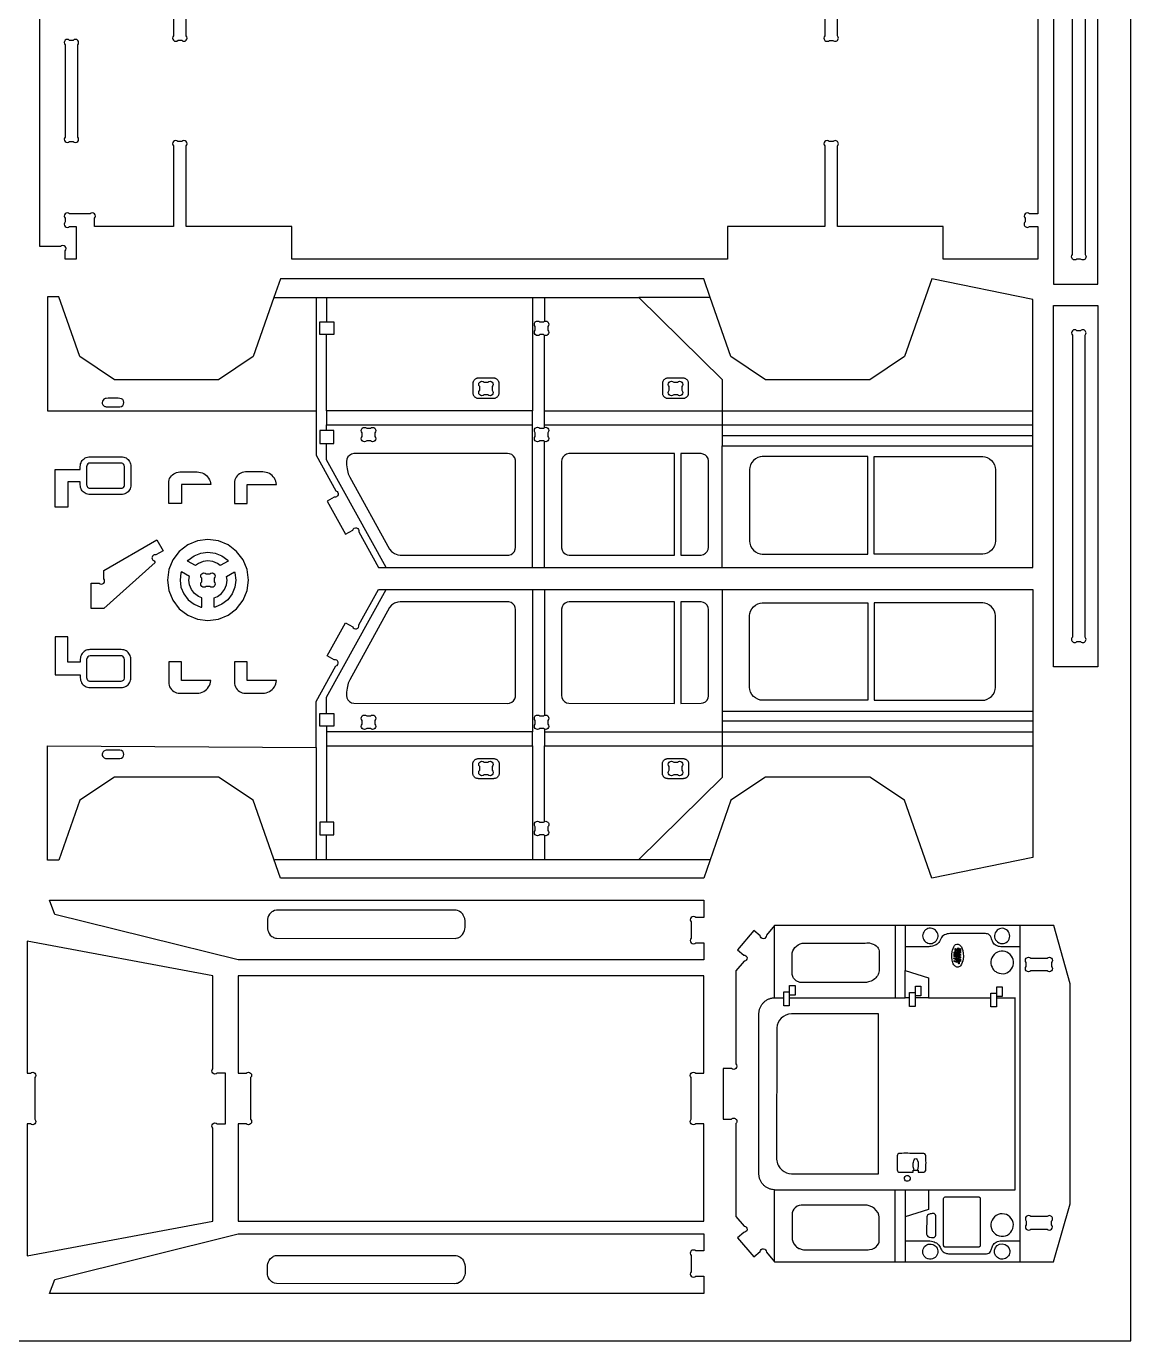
# Model space of a CAD drawing. Extents: x -123 to 327, y -64 to 419.
# Drawn here: x 65.2 to 327.3, y -64.5 to 247.3 of the extents above; entities that cross this region are included whole.
import ezdxf

# ---------------------------------------------------------------- set-up
doc = ezdxf.new("R2010")
doc.units = 0
doc.header["$MEASUREMENT"] = 0
doc.layers.get('0').update_dxf_attribs({"linetype": 'CONTINUOUS'})
doc.layers.add('ENGRAVING', color=1, linetype='CONTINUOUS')

msp = doc.modelspace()

# ---------------------------------------------------------------- linework, layer by layer
for points in [[(-122.66, -64.48), (327.34, -64.48), (327.34, 418.52), (-122.66, 418.52)], [(309.03, 186.11), (319.53, 186.11), (319.53, 271.86), (309.03, 271.86)], [(309.03, 95.36), (309.03, 181.11), (319.53, 181.11), (319.53, 95.36)], [(72.07, 133.22), (72.07, 142.21), (78.07, 142.21), (78.07, 142.93), (78.09, 143.22), (78.14, 143.52), (78.24, 143.8), (78.37, 144.07), (78.54, 144.32), (78.74, 144.54), (78.96, 144.74), (79.21, 144.91), (79.48, 145.04), (79.76, 145.14), (80.06, 145.19), (80.35, 145.21), (87.78, 145.21), (88.08, 145.19), (88.37, 145.14), (88.65, 145.04), (88.92, 144.91), (89.17, 144.74), (89.4, 144.54), (89.59, 144.32), (89.76, 144.07), (89.89, 143.8), (89.99, 143.52), (90.05, 143.22), (90.07, 142.93), (90.07, 138.51), (90.05, 138.21), (89.99, 137.92), (89.89, 137.63), (89.76, 137.36), (89.59, 137.12), (89.4, 136.89), (89.17, 136.69), (88.92, 136.53), (88.65, 136.39), (88.37, 136.3), (88.08, 136.24), (87.78, 136.22), (80.35, 136.22), (80.06, 136.24), (79.76, 136.3), (79.48, 136.39), (79.21, 136.53), (78.96, 136.69), (78.74, 136.89), (78.54, 137.12), (78.37, 137.36), (78.24, 137.63), (78.14, 137.92), (78.09, 138.21), (78.07, 138.51), (78.07, 139.22), (75.07, 139.22), (75.07, 133.22)], [(151.91, 122.72), (152.62, 122.23), (153.41, 121.93), (153.99, 121.85), (179.76, 121.87), (180.28, 122.04), (180.73, 122.34), (181.07, 122.75), (181.28, 123.25), (181.34, 123.71), (181.32, 144.4), (181.15, 144.92), (180.85, 145.36), (180.44, 145.7), (179.94, 145.91), (179.48, 145.97), (142.96, 145.96), (142.42, 145.82), (141.96, 145.54), (141.59, 145.15), (141.35, 144.66), (141.26, 144.11), (141.26, 143.28), (141.38, 142.37), (141.67, 141.19), (141.99, 140.36), (151.43, 123.25)], [(193.11, 122.19), (193.63, 121.94), (194.11, 121.85), (219.09, 121.85), (219.09, 145.97), (194.01, 145.96), (193.45, 145.82), (192.96, 145.52), (192.58, 145.1), (192.33, 144.59), (192.25, 144.11), (192.26, 123.62), (192.4, 123.05), (192.69, 122.57)], [(220.59, 121.85), (225.42, 121.86), (225.99, 122.01), (226.47, 122.3), (226.85, 122.72), (227.1, 123.23), (227.18, 123.72), (227.17, 144.21), (227.03, 144.77), (226.74, 145.26), (226.4, 145.58), (225.9, 145.85), (225.42, 145.96), (220.59, 145.97)], [(238.28, 122.65), (238.82, 122.36), (239.43, 122.17), (239.91, 122.11), (264.95, 122.1), (264.95, 145.25), (239.91, 145.25), (239.43, 145.18), (238.82, 145), (238.28, 144.7), (237.8, 144.31), (237.41, 143.83), (237.11, 143.29), (236.93, 142.68), (236.86, 142.2), (236.86, 125.15), (236.93, 124.67), (237.11, 124.07), (237.41, 123.52), (237.8, 123.04)], [(292.21, 122.11), (266.45, 122.1), (266.45, 145.25), (292.21, 145.25), (292.69, 145.18), (293.29, 145), (293.84, 144.7), (294.32, 144.31), (294.71, 143.83), (295, 143.29), (295.19, 142.68), (295.25, 142.2), (295.25, 125.15), (295.19, 124.67), (295, 124.07), (294.71, 123.52), (294.32, 123.04), (293.84, 122.65), (293.29, 122.36), (292.69, 122.17)], [(99.07, 134.11), (99.07, 138.6), (99.04, 138.97), (99.07, 139.34), (99.15, 139.71), (99.27, 140.06), (99.45, 140.39), (99.67, 140.69), (99.94, 140.95), (100.24, 141.18), (100.56, 141.35), (100.91, 141.49), (101.28, 141.57), (101.65, 141.59), (105.82, 141.59), (106.22, 141.57), (106.61, 141.49), (107, 141.37), (107.36, 141.2), (107.7, 140.98), (108.01, 140.73), (108.28, 140.43), (108.52, 140.11), (108.72, 139.76), (108.86, 139.39), (108.97, 139), (109.02, 138.6), (102.07, 138.6), (102.07, 134.11)], [(114.66, 134.11), (117.65, 134.11), (117.65, 138.6), (124.6, 138.6), (124.55, 139), (124.45, 139.39), (124.3, 139.76), (124.11, 140.11), (123.87, 140.43), (123.59, 140.73), (123.28, 140.98), (122.94, 141.2), (122.58, 141.37), (122.2, 141.49), (121.8, 141.57), (121.4, 141.59), (117.23, 141.59), (116.86, 141.57), (116.5, 141.49), (116.15, 141.35), (115.82, 141.18), (115.52, 140.95), (115.26, 140.69), (115.04, 140.39), (114.86, 140.06), (114.73, 139.71), (114.65, 139.34), (114.63, 138.97), (114.66, 138.6)], [(103.55, 107.63), (105.87, 106.67), (108.36, 106.34), (110.85, 106.67), (113.17, 107.63), (115.16, 109.16), (116.69, 111.15), (117.65, 113.47), (117.98, 115.96), (117.65, 118.45), (116.69, 120.77), (115.16, 122.76), (113.17, 124.29), (110.85, 125.25), (108.36, 125.57), (105.87, 125.25), (103.55, 124.29), (101.56, 122.76), (100.04, 120.77), (99.07, 118.45), (98.75, 115.96), (99.07, 113.47), (100.04, 111.15), (101.56, 109.16)], [(103.54, 120.47), (103.68, 120.64), (105.05, 121.7), (106.65, 122.36), (108.36, 122.58), (110.08, 122.36), (111.67, 121.7), (113.05, 120.64), (113.18, 120.47), (111.29, 119.38), (110.63, 119.88), (109.53, 120.33), (108.36, 120.49), (107.19, 120.33), (106.1, 119.88), (105.44, 119.38)], [(103.68, 111.28), (105.05, 110.22), (106.65, 109.56), (106.87, 109.53), (106.87, 111.72), (106.1, 112.04), (105.16, 112.76), (104.44, 113.69), (103.99, 114.79), (103.83, 115.96), (103.94, 116.78), (102.05, 117.88), (101.96, 117.67), (101.74, 115.96), (101.96, 114.24), (102.63, 112.65)], [(109.86, 109.53), (109.86, 111.72), (110.63, 112.04), (111.57, 112.76), (112.28, 113.69), (112.74, 114.79), (112.89, 115.96), (112.78, 116.78), (114.68, 117.88), (114.76, 117.67), (114.99, 115.96), (114.76, 114.24), (114.1, 112.65), (113.05, 111.28), (111.67, 110.22), (110.08, 109.56)], [(141.96, 87.13), (142.42, 86.85), (142.96, 86.72), (179.48, 86.71), (179.94, 86.76), (180.44, 86.98), (180.85, 87.32), (181.15, 87.76), (181.32, 88.28), (181.34, 108.97), (181.28, 109.43), (181.07, 109.93), (180.73, 110.34), (180.28, 110.64), (179.76, 110.8), (153.99, 110.82), (153.41, 110.75), (152.62, 110.45), (151.91, 109.96), (151.43, 109.43), (141.99, 92.32), (141.67, 91.49), (141.38, 90.31), (141.26, 89.4), (141.26, 88.56), (141.35, 88.01), (141.59, 87.53)], [(192.96, 87.15), (193.45, 86.86), (194.01, 86.72), (219.09, 86.71), (219.09, 110.82), (194.11, 110.82), (193.63, 110.74), (193.11, 110.49), (192.69, 110.11), (192.4, 109.62), (192.26, 109.06), (192.25, 88.57), (192.33, 88.09), (192.58, 87.57)], [(220.59, 86.71), (225.42, 86.72), (225.9, 86.82), (226.4, 87.1), (226.74, 87.42), (227.03, 87.91), (227.17, 88.47), (227.18, 108.96), (227.1, 109.44), (226.85, 109.96), (226.47, 110.38), (225.99, 110.67), (225.42, 110.81), (220.59, 110.82)], [(238.28, 87.98), (237.8, 88.37), (237.41, 88.84), (237.11, 89.39), (236.93, 89.99), (236.86, 90.48), (236.86, 107.52), (236.93, 108.01), (237.11, 108.61), (237.41, 109.16), (237.8, 109.63), (238.28, 110.02), (238.82, 110.32), (239.43, 110.51), (239.91, 110.57), (264.95, 110.57), (264.95, 87.43), (239.91, 87.43), (239.43, 87.49), (238.82, 87.68)], [(266.45, 87.43), (292.21, 87.43), (292.69, 87.49), (293.29, 87.68), (293.84, 87.98), (294.32, 88.37), (294.71, 88.84), (295, 89.39), (295.19, 89.99), (295.25, 90.48), (295.25, 107.52), (295.19, 108.01), (295, 108.61), (294.71, 109.16), (294.32, 109.63), (293.84, 110.02), (293.29, 110.32), (292.69, 110.51), (292.21, 110.57), (266.45, 110.57)], [(72.07, 93.47), (78.07, 93.47), (78.07, 92.76), (78.09, 92.46), (78.14, 92.17), (78.24, 91.88), (78.37, 91.61), (78.54, 91.37), (78.74, 91.14), (78.96, 90.94), (79.21, 90.78), (79.48, 90.64), (79.76, 90.55), (80.06, 90.49), (80.35, 90.47), (87.78, 90.47), (88.08, 90.49), (88.37, 90.55), (88.65, 90.64), (88.92, 90.78), (89.17, 90.94), (89.4, 91.14), (89.59, 91.37), (89.76, 91.61), (89.89, 91.88), (89.99, 92.17), (90.05, 92.46), (90.07, 92.76), (90.07, 97.18), (90.05, 97.47), (89.99, 97.77), (89.89, 98.05), (89.76, 98.32), (89.59, 98.57), (89.4, 98.79), (89.17, 98.99), (88.92, 99.16), (88.65, 99.29), (88.37, 99.39), (88.08, 99.44), (87.78, 99.46), (80.35, 99.46), (80.06, 99.44), (79.76, 99.39), (79.48, 99.29), (79.21, 99.16), (78.96, 98.99), (78.74, 98.79), (78.54, 98.57), (78.37, 98.32), (78.24, 98.05), (78.14, 97.77), (78.09, 97.47), (78.07, 97.18), (78.07, 96.46), (75.07, 96.46), (75.07, 102.46), (72.07, 102.46)], [(99.94, 89.75), (100.24, 89.52), (100.56, 89.34), (100.91, 89.21), (101.28, 89.13), (101.65, 89.11), (105.82, 89.11), (106.22, 89.13), (106.61, 89.21), (107, 89.33), (107.36, 89.5), (107.7, 89.72), (108.01, 89.97), (108.28, 90.26), (108.52, 90.59), (108.72, 90.94), (108.86, 91.31), (108.97, 91.7), (109.02, 92.1), (102.07, 92.1), (102.07, 96.59), (99.07, 96.59), (99.07, 92.1), (99.04, 91.73), (99.07, 91.35), (99.15, 90.99), (99.27, 90.64), (99.45, 90.31), (99.67, 90.01)], [(115.52, 89.75), (115.82, 89.52), (116.15, 89.34), (116.5, 89.21), (116.86, 89.13), (117.23, 89.11), (121.4, 89.11), (121.8, 89.13), (122.2, 89.21), (122.58, 89.33), (122.94, 89.5), (123.28, 89.72), (123.59, 89.97), (123.87, 90.26), (124.11, 90.59), (124.3, 90.94), (124.45, 91.31), (124.55, 91.7), (124.6, 92.1), (117.65, 92.1), (117.65, 96.59), (114.66, 96.59), (114.66, 92.1), (114.63, 91.73), (114.65, 91.35), (114.73, 90.99), (114.86, 90.64), (115.04, 90.31), (115.26, 90.01)], [(123.52, 31.42), (123.72, 31.29), (123.94, 31.17), (124.39, 31.02), (124.64, 30.97), (167.05, 30.96), (167.3, 30.99), (167.54, 31.05), (167.76, 31.12), (168.19, 31.35), (168.56, 31.66), (168.73, 31.84), (169.01, 32.26), (169.25, 32.85), (169.31, 33.11), (169.36, 33.65), (169.36, 35.13), (169.29, 35.66), (169.12, 36.16), (168.95, 36.49), (168.81, 36.7), (168.48, 37.06), (168.09, 37.35), (167.98, 37.41), (167.54, 37.59), (167.3, 37.65), (166.93, 37.68), (124.64, 37.66), (124.16, 37.56), (123.72, 37.35), (123.52, 37.22), (123.25, 36.98), (123, 36.7), (122.74, 36.27), (122.6, 35.91), (122.5, 35.53), (122.45, 34.99), (122.45, 33.51), (122.48, 33.24), (122.56, 32.85), (122.69, 32.48), (122.86, 32.15), (123.16, 31.75)], [(123.52, -50.5), (123.25, -50.27), (123, -49.99), (122.74, -49.56), (122.6, -49.2), (122.5, -48.82), (122.45, -48.28), (122.45, -46.8), (122.48, -46.53), (122.56, -46.14), (122.69, -45.77), (122.86, -45.43), (123.16, -45.03), (123.52, -44.71), (123.72, -44.57), (123.94, -44.46), (124.39, -44.3), (124.64, -44.26), (167.05, -44.25), (167.3, -44.28), (167.54, -44.33), (167.76, -44.41), (168.19, -44.64), (168.56, -44.94), (168.73, -45.13), (169.01, -45.54), (169.25, -46.14), (169.31, -46.39), (169.36, -46.93), (169.36, -48.42), (169.29, -48.95), (169.12, -49.44), (168.95, -49.78), (168.81, -49.99), (168.48, -50.35), (168.09, -50.64), (167.98, -50.7), (167.54, -50.88), (167.3, -50.93), (166.93, -50.96), (124.64, -50.95), (124.16, -50.84), (123.72, -50.64)]]:
    msp.add_lwpolyline(points, close=True)
for points in [[(305.28, 261.13), (305.28, 202.84), (303.34, 202.84, 1), (302.28, 201.78), (302.28, 200.9, 1), (303.34, 199.84), (305.28, 199.84), (305.28, 192.11), (282.8, 192.11), (282.8, 199.84), (257.75, 199.84), (257.75, 218.92, 1), (256.69, 219.98), (255.81, 219.98, 1), (254.74, 218.92), (254.74, 199.84), (231.66, 199.84), (231.66, 192.11), (128.24, 192.11), (128.24, 199.84), (103.18, 199.84), (103.18, 218.92, 1), (102.12, 219.98), (101.24, 219.98, 1), (100.18, 218.92), (100.18, 199.84), (81.44, 199.84), (81.44, 201.78, 1), (80.38, 202.84), (75.51, 202.84, 1), (74.45, 201.78), (74.45, 200.9, 1), (75.51, 199.84), (77.1, 199.84), (77.1, 192.11), (74.45, 192.11), (74.45, 194.05, 1), (73.39, 195.11), (68.45, 195.11), (68.45, 268.86)], [(100.18, 264.13), (100.19, 245.05, 1), (101.25, 243.99), (102.13, 243.99, 1), (103.19, 245.05), (103.18, 264.13)], [(254.76, 264.13), (254.77, 245.04, 1), (255.83, 243.98), (256.68, 243.98, 1), (257.75, 245.04), (257.74, 264.13)]]:
    msp.add_lwpolyline(points, format="xyb")
for points in [[(313.52, 193.17), (313.52, 264.79, -1), (314.59, 265.86), (315.46, 265.86, -1), (316.52, 264.79), (316.52, 193.17, -1), (315.46, 192.11), (314.58, 192.11, -1)], [(77.45, 221.04), (77.45, 242.92, 1), (76.39, 243.98), (75.52, 243.98, 1), (74.45, 242.92), (74.45, 221.04, 1), (75.52, 219.98), (76.39, 219.98, 1)], [(70.26, 156.06), (134, 156.06), (134, 145.57), (138.74, 137.09, -1), (138.33, 135.65), (136.63, 134.7), (141.02, 126.84), (142.72, 127.79, -1), (144.16, 127.38), (148.86, 118.96), (150.65, 118.96), (185.4, 118.96), (188.21, 118.96), (230.36, 118.96), (304.12, 118.96), (304.12, 147.82), (304.12, 150.15), (304.12, 152.75), (304.12, 156.06), (304.12, 182.54), (280.13, 187.43), (273.66, 168.95), (265.42, 163.49), (240.71, 163.49), (232.48, 168.95), (227.56, 182.97), (226, 187.43), (125.58, 187.43), (124.02, 182.97), (119.1, 168.95), (110.86, 163.49), (86.15, 163.49), (77.92, 168.95), (72.94, 183.15), (70.27, 183.15)], [(187.1, 177.17), (187.98, 177.17, -1), (189.04, 176.11), (189.04, 175.23, -1), (187.98, 174.17), (187.1, 174.17, -1), (186.04, 175.23), (186.04, 176.11, -1)], [(316.52, 102.42), (316.52, 174.04, 1), (315.46, 175.11), (314.59, 175.11, 1), (313.52, 174.04), (313.52, 102.42, 1), (314.58, 101.36), (315.46, 101.36, 1)], [(175.83, 161.84), (175.83, 160.97, -1), (174.77, 159.91), (173.9, 159.91, -1), (172.84, 160.97), (172.84, 161.84, -1), (173.9, 162.9), (174.77, 162.9, -1)], [(217.81, 160.97), (217.81, 161.84, -1), (218.88, 162.9), (219.75, 162.9, -1), (220.81, 161.84), (220.81, 160.97, -1), (219.75, 159.91), (218.88, 159.91, -1)], [(147.97, 150.89), (147.97, 150.02, -1), (146.91, 148.96), (146.03, 148.96, -1), (144.97, 150.02), (144.97, 150.89, -1), (146.03, 151.95), (146.91, 151.95, -1)], [(187.1, 151.97), (187.98, 151.97, -1), (189.04, 150.91), (189.04, 150.03, -1), (187.98, 148.97), (187.1, 148.97, -1), (186.04, 150.03), (186.04, 150.91, -1)], [(80.61, 109.21), (80.61, 115.21), (82.55, 115.21, 1), (83.61, 116.27), (83.61, 118.21), (96.21, 125.5), (97.7, 122.9), (96.01, 121.92, 1), (95.61, 120.5), (95.82, 120.1), (83.61, 109.21)], [(109.86, 116.4), (109.86, 115.52, -1), (108.8, 114.46), (107.93, 114.46, -1), (106.87, 115.52), (106.87, 116.4, -1), (107.93, 117.46), (108.8, 117.46, -1)], [(70.27, 49.53), (70.26, 76.61), (134, 76.21), (134, 87.11), (138.74, 95.58, 1), (138.33, 97.03), (136.63, 97.97), (141.02, 105.83), (142.72, 104.89, 1), (144.16, 105.3), (148.86, 113.71), (150.65, 113.71), (304.12, 113.71), (304.12, 84.86), (304.12, 82.52), (304.12, 79.92), (304.12, 76.61), (304.12, 50.14), (280.13, 45.25), (273.66, 63.73), (265.42, 69.19), (240.71, 69.19), (232.48, 63.73), (226, 45.25), (125.58, 45.25), (119.1, 63.73), (110.86, 69.19), (86.15, 69.19), (77.92, 63.73), (72.94, 49.53)], [(144.97, 81.78), (144.97, 82.65, -1), (146.03, 83.71), (146.91, 83.71, -1), (147.97, 82.65), (147.97, 81.78, -1), (146.91, 80.72), (146.03, 80.72, -1)], [(187.1, 83.71), (187.98, 83.71, -1), (189.04, 82.65), (189.04, 81.77, -1), (187.98, 80.71), (187.1, 80.71, -1), (186.04, 81.77), (186.04, 82.65, -1)], [(172.84, 70.83), (172.84, 71.71, -1), (173.9, 72.77), (174.77, 72.77, -1), (175.83, 71.71), (175.83, 70.83, -1), (174.77, 69.77), (173.9, 69.77, -1)], [(217.81, 70.83), (217.81, 71.71, -1), (218.88, 72.77), (219.75, 72.77, -1), (220.81, 71.71), (220.81, 70.83, -1), (219.75, 69.77), (218.88, 69.77, -1)], [(187.1, 58.51), (187.98, 58.51, -1), (189.04, 57.45), (189.04, 56.57, -1), (187.98, 55.51), (187.1, 55.51, -1), (186.04, 56.57), (186.04, 57.45, -1)], [(72, 36.65), (70.79, 40), (226.05, 40), (226.05, 35.92), (224.11, 35.92, 1), (223.05, 34.86), (223.05, 30.98, 1), (224.11, 29.92), (226.05, 29.92), (226.05, 25.84), (115.49, 25.84)], [(237.91, -44.6), (239.39, -43.35, -1), (240.88, -43.46), (242.84, -45.76), (271.48, -45.76), (273.8, -45.76), (301.06, -45.76), (309.01, -45.76), (312.98, -31.99), (312.98, 20.17), (309.09, 33.99), (301.06, 33.99), (273.8, 33.99), (271.47, 33.99), (242.84, 33.99), (240.88, 31.69, -1), (239.39, 31.57), (237.91, 32.83), (234.01, 28.27), (235.49, 27.01, -1), (235.61, 25.52), (233.65, 23.22), (233.65, 1.17, -1), (232.59, 0.11), (230.65, 0.11), (230.65, -11.89), (232.59, -11.89, -1), (233.65, -12.95), (233.65, -34.99), (235.61, -37.29, -1), (235.49, -38.78), (234.01, -40.04)], [(65.44, -44.34), (109.49, -36.12), (109.49, -14.08, -1), (110.55, -13.02), (112.53, -13.02), (112.53, -1.02), (110.55, -1.02, -1), (109.49, 0.04), (109.49, 22.09), (65.44, 30.31), (65.44, -1.02), (66.24, -1.02, -1), (67.3, -2.08), (67.3, -11.96, -1), (66.24, -13.02), (65.44, -13.02)], [(308.56, 25.2), (308.56, 24.32, -1), (307.5, 23.26), (303.62, 23.26, -1), (302.56, 24.32), (302.56, 25.2, -1), (303.62, 26.26), (307.5, 26.26, -1)], [(115.49, -36.12), (226.05, -36.12), (226.05, -13.02), (224.11, -13.02, -1), (223.05, -11.96), (223.05, -2.08, -1), (224.11, -1.02), (226.05, -1.02), (226.05, 22.09), (115.49, 22.09), (115.49, -1.02), (117.43, -1.02, -1), (118.49, -2.08), (118.49, -11.96, -1), (117.43, -13.02), (115.49, -13.02)], [(308.56, -36.97), (308.56, -36.09, 1), (307.5, -35.03), (303.62, -35.03, 1), (302.56, -36.09), (302.56, -36.97, 1), (303.62, -38.03), (307.5, -38.03, 1)], [(70.79, -53.28), (72, -49.93), (115.49, -39.12), (226.05, -39.12), (226.05, -43.2), (224.11, -43.2, 1), (223.05, -44.26), (223.05, -48.14, 1), (224.11, -49.2), (226.05, -49.2), (226.05, -53.28)]]:
    msp.add_lwpolyline(points, format="xyb", close=True)
msp.add_lwpolyline([(210.61, 49.7), (210.53, 49.62)])
at = {"layer": 'ENGRAVING'}
for points in [[(124.02, 182.97), (134, 182.97), (134, 156.06)], [(134, 182.97), (136.49, 182.97), (136.49, 177.17), (138.22, 177.17), (138.22, 174.17), (136.49, 174.17), (134.93, 174.17), (134.93, 177.17), (136.49, 177.17)], [(136.49, 182.97), (185.4, 182.97), (185.4, 156.06), (136.49, 156.06), (136.49, 174.17)], [(185.4, 182.97), (188.21, 182.97), (210.61, 182.97)], [(188.21, 182.97), (188.21, 177.33)], [(227.56, 182.97), (210.61, 182.97), (230.36, 163.53), (230.36, 156.06), (230.36, 152.75), (304.12, 152.75)], [(188.21, 156.06), (188.21, 174.01)], [(136.49, 156.06), (136.49, 152.75), (185.4, 152.75)], [(185.4, 118.96), (185.4, 152.75), (185.4, 156.06)], [(188.21, 152.74), (188.21, 156.06), (230.36, 156.06), (304.12, 156.06)], [(136.49, 151.4), (134.93, 151.4), (134.93, 148.38), (136.49, 148.38), (138.22, 148.38), (138.22, 151.4), (136.49, 151.4), (136.49, 152.75)], [(188.21, 152.13), (188.21, 152.74), (230.36, 152.75), (230.36, 150.15), (230.36, 147.82), (304.12, 147.82)], [(304.12, 150.15), (230.36, 150.15)], [(150.65, 118.96), (136.49, 144.49), (136.49, 148.38)], [(188.21, 118.96), (188.21, 148.81)], [(230.36, 118.96), (230.36, 147.82)], [(136.49, 81.27), (134.93, 81.27), (134.93, 84.29), (136.49, 84.29), (136.49, 88.18), (150.65, 113.71)], [(185.4, 113.69), (185.4, 79.92)], [(188.21, 113.69), (188.21, 83.87)], [(230.36, 113.69), (230.36, 84.86), (230.36, 82.52), (230.36, 79.92), (230.36, 76.61), (230.36, 69.15), (210.61, 49.7)], [(136.49, 84.29), (138.22, 84.29), (138.22, 81.27), (136.49, 81.27), (136.49, 79.92)], [(230.36, 84.86), (304.12, 84.86)], [(304.12, 82.52), (230.36, 82.52)], [(188.21, 80.55), (188.21, 79.93), (230.36, 79.92), (304.12, 79.92)], [(188.21, 79.93), (188.21, 76.61)], [(134, 76.21), (134, 49.7), (136.49, 49.7), (136.49, 55.51)], [(136.49, 76.61), (136.49, 58.51), (134.93, 58.51), (134.93, 55.51), (136.49, 55.51), (138.22, 55.51), (138.22, 58.51), (136.49, 58.51)], [(185.4, 76.61), (185.4, 49.73)], [(188.21, 58.67), (188.21, 76.61), (230.36, 76.61), (304.12, 76.61)], [(188.21, 55.35), (188.21, 49.7), (210.61, 49.7), (227.5, 49.7)], [(124.21, 49.7), (134, 49.7)], [(136.49, 49.7), (188.21, 49.7)], [(242.84, 16.87), (242.84, 33.99)], [(271.47, 33.99), (271.47, 16.87), (271.47, 16.85)], [(273.8, 33.99), (273.8, 28.97), (273.8, 23.33), (279.37, 21.57), (279.37, 16.87), (276.15, 16.87), (276.15, 14.82), (274.84, 14.82), (274.84, 16.87), (274.84, 18.1), (276.15, 18.1), (276.15, 16.87)], [(301.06, 28.97), (301.06, -40.76), (301.06, -45.76)], [(246.31, 16.87), (246.31, 14.96), (245, 14.96), (245, 16.87), (245, 18.24), (246.31, 18.24), (246.31, 16.87), (271.47, 16.87), (273.8, 16.87), (273.8, 23.33)], [(242.84, -28.69), (242.79, -28.69), (242.32, -28.65), (242.14, -28.61), (241.96, -28.57), (241.79, -28.52), (241.62, -28.47), (241.46, -28.4), (241.29, -28.33), (241.14, -28.25), (240.98, -28.16), (240.83, -28.07), (240.69, -27.97), (240.55, -27.86), (240.41, -27.75), (240.28, -27.63), (240.16, -27.51), (240.04, -27.38), (239.93, -27.24), (239.82, -27.1), (239.72, -26.96), (239.63, -26.81), (239.54, -26.65), (239.46, -26.5), (239.39, -26.33), (239.33, -26.17), (239.27, -26), (239.22, -25.83), (239.18, -25.65), (239.15, -25.47), (239.13, -25.29), (239.12, -25.11), (239.12, 13.29), (239.13, 13.47), (239.15, 13.65), (239.18, 13.83), (239.22, 14), (239.27, 14.18), (239.33, 14.35), (239.39, 14.51), (239.46, 14.67), (239.54, 14.83), (239.63, 14.99), (239.72, 15.14), (239.82, 15.28), (239.93, 15.42), (240.04, 15.56), (240.16, 15.69), (240.28, 15.81), (240.41, 15.93), (240.55, 16.04), (240.69, 16.15), (240.83, 16.25), (240.98, 16.34), (241.14, 16.43), (241.29, 16.51), (241.46, 16.58), (241.62, 16.65), (241.79, 16.7), (241.96, 16.75), (242.14, 16.79), (242.32, 16.82), (242.5, 16.85), (242.79, 16.87), (242.84, 16.87), (245, 16.87)], [(274.87, 16.87), (274.84, 16.87), (273.8, 16.87)], [(279.37, 16.87), (294.15, 16.87), (294.16, 17.95), (295.47, 17.95), (295.47, 14.68), (294.16, 14.68), (294.15, 16.87)], [(279.37, -28.69), (299.93, -28.69), (299.93, 16.87)], [(295.47, 16.87), (299.93, 16.87), (299.97, 16.87)], [(242.84, -45.76), (242.84, -28.69), (271.48, -28.69), (273.8, -28.69), (273.8, -35.12), (273.8, -40.76), (273.8, -45.76)], [(271.48, -45.76), (271.48, -28.69)], [(273.8, -28.69), (279.37, -28.69), (279.37, -33.36), (273.8, -35.12)]]:
    msp.add_lwpolyline(points, dxfattribs=at)
for points in [[(171.79, 159.3), (171.9, 159.23), (172.01, 159.18), (172.13, 159.13), (172.26, 159.1), (172.39, 159.08), (172.45, 159.07), (172.52, 159.07), (176.15, 159.07), (176.22, 159.07), (176.29, 159.08), (176.42, 159.1), (176.54, 159.13), (176.66, 159.18), (176.78, 159.23), (176.89, 159.3), (176.99, 159.37), (177.08, 159.46), (177.16, 159.55), (177.24, 159.65), (177.3, 159.76), (177.36, 159.87), (177.4, 159.99), (177.44, 160.12), (177.46, 160.25), (177.46, 160.31), (177.46, 162.66), (177.44, 162.79), (177.4, 162.91), (177.36, 163.03), (177.3, 163.15), (177.24, 163.25), (177.16, 163.36), (177.08, 163.45), (176.99, 163.53), (176.89, 163.61), (176.78, 163.67), (176.66, 163.73), (176.54, 163.77), (176.42, 163.81), (176.29, 163.83), (176.22, 163.83), (176.15, 163.83), (172.52, 163.83), (172.45, 163.83), (172.39, 163.83), (172.26, 163.81), (172.13, 163.77), (172.01, 163.73), (171.9, 163.67), (171.79, 163.61), (171.69, 163.53), (171.59, 163.45), (171.51, 163.36), (171.43, 163.25), (171.37, 163.15), (171.31, 163.03), (171.27, 162.91), (171.24, 162.79), (171.22, 162.66), (171.22, 160.25), (171.24, 160.12), (171.27, 159.99), (171.31, 159.87), (171.37, 159.76), (171.43, 159.65), (171.51, 159.55), (171.59, 159.46), (171.69, 159.37)], [(216.67, 159.37), (216.77, 159.3), (216.87, 159.23), (216.99, 159.18), (217.11, 159.13), (217.24, 159.1), (217.37, 159.08), (217.43, 159.07), (217.5, 159.07), (221.13, 159.07), (221.2, 159.07), (221.27, 159.08), (221.4, 159.1), (221.52, 159.13), (221.64, 159.18), (221.76, 159.23), (221.86, 159.3), (221.96, 159.37), (222.06, 159.46), (222.14, 159.55), (222.22, 159.65), (222.28, 159.76), (222.34, 159.87), (222.38, 159.99), (222.42, 160.12), (222.43, 160.25), (222.43, 162.66), (222.42, 162.79), (222.38, 162.91), (222.34, 163.03), (222.28, 163.15), (222.22, 163.25), (222.14, 163.36), (222.06, 163.45), (221.96, 163.53), (221.86, 163.61), (221.76, 163.67), (221.64, 163.73), (221.52, 163.77), (221.4, 163.81), (221.27, 163.83), (221.2, 163.83), (221.13, 163.83), (217.5, 163.83), (217.43, 163.83), (217.37, 163.83), (217.24, 163.81), (217.11, 163.77), (216.99, 163.73), (216.87, 163.67), (216.77, 163.61), (216.67, 163.53), (216.57, 163.45), (216.49, 163.36), (216.41, 163.25), (216.35, 163.15), (216.29, 163.03), (216.25, 162.91), (216.22, 162.79), (216.2, 162.66), (216.2, 160.25), (216.22, 160.12), (216.25, 159.99), (216.29, 159.87), (216.35, 159.76), (216.41, 159.65), (216.49, 159.55), (216.57, 159.46)], [(136.49, 76.61), (185.4, 76.61), (185.4, 79.92), (136.49, 79.92)], [(171.79, 69.07), (171.69, 69.14), (171.59, 69.23), (171.51, 69.32), (171.43, 69.42), (171.37, 69.53), (171.31, 69.64), (171.27, 69.76), (171.24, 69.89), (171.22, 70.02), (171.22, 72.43), (171.24, 72.56), (171.27, 72.68), (171.31, 72.8), (171.37, 72.92), (171.43, 73.03), (171.51, 73.13), (171.59, 73.22), (171.69, 73.3), (171.79, 73.38), (171.9, 73.45), (172.01, 73.5), (172.13, 73.54), (172.26, 73.58), (172.39, 73.6), (172.45, 73.6), (172.52, 73.6), (176.15, 73.6), (176.22, 73.6), (176.29, 73.6), (176.42, 73.58), (176.54, 73.54), (176.66, 73.5), (176.78, 73.45), (176.89, 73.38), (176.99, 73.3), (177.08, 73.22), (177.16, 73.13), (177.24, 73.03), (177.3, 72.92), (177.36, 72.8), (177.4, 72.68), (177.44, 72.56), (177.46, 72.43), (177.46, 72.36), (177.46, 70.02), (177.44, 69.89), (177.4, 69.76), (177.36, 69.64), (177.3, 69.53), (177.24, 69.42), (177.16, 69.32), (177.08, 69.23), (176.99, 69.14), (176.89, 69.07), (176.78, 69), (176.66, 68.95), (176.54, 68.9), (176.42, 68.87), (176.29, 68.85), (176.22, 68.85), (176.15, 68.84), (172.52, 68.84), (172.45, 68.85), (172.39, 68.85), (172.26, 68.87), (172.13, 68.9), (172.01, 68.95), (171.9, 69)], [(216.77, 69.07), (216.67, 69.14), (216.57, 69.23), (216.49, 69.32), (216.41, 69.42), (216.35, 69.53), (216.29, 69.64), (216.25, 69.76), (216.22, 69.89), (216.2, 70.02), (216.2, 72.43), (216.22, 72.56), (216.25, 72.68), (216.29, 72.8), (216.35, 72.92), (216.41, 73.03), (216.49, 73.13), (216.57, 73.22), (216.67, 73.3), (216.77, 73.38), (216.87, 73.45), (216.99, 73.5), (217.11, 73.54), (217.24, 73.58), (217.37, 73.6), (217.43, 73.6), (217.5, 73.6), (221.13, 73.6), (221.2, 73.6), (221.27, 73.6), (221.4, 73.58), (221.52, 73.54), (221.64, 73.5), (221.76, 73.45), (221.86, 73.38), (221.96, 73.3), (222.06, 73.22), (222.14, 73.13), (222.22, 73.03), (222.28, 72.92), (222.34, 72.8), (222.38, 72.68), (222.42, 72.56), (222.43, 72.43), (222.43, 70.02), (222.42, 69.89), (222.38, 69.76), (222.34, 69.64), (222.28, 69.53), (222.22, 69.42), (222.14, 69.32), (222.06, 69.23), (221.96, 69.14), (221.86, 69.07), (221.76, 69), (221.64, 68.95), (221.52, 68.9), (221.4, 68.87), (221.27, 68.85), (221.2, 68.85), (221.13, 68.84), (217.5, 68.84), (217.43, 68.85), (217.37, 68.85), (217.24, 68.87), (217.11, 68.9), (216.99, 68.95), (216.87, 69)], [(286.23, 27.73), (286.23, 28.1), (286.4, 28.04), (286.4, 27.87), (286.49, 27.84), (286.49, 27.99), (286.67, 27.93), (286.67, 27.78), (286.78, 27.74), (286.78, 27.91), (286.95, 27.85), (286.95, 27.48)], [(285.41, 25.67), (285.96, 25.48), (285.96, 25.63), (286.13, 25.57), (286.13, 25.22), (285.41, 25.47)], [(246.4, 19.75), (247.71, 19.75), (247.71, 17.46), (246.4, 17.46)], [(277.56, 17.32), (276.25, 17.32), (276.25, 19.61), (277.56, 19.61)], [(296.87, 17.17), (295.56, 17.17), (295.56, 19.46), (296.87, 19.46)], [(248.61, -42.57), (248.74, -42.63), (249.4, -42.85), (249.68, -42.9), (265.04, -42.89), (265.36, -42.87), (265.95, -42.74), (266.48, -42.52), (266.92, -42.21), (267.2, -41.92), (267.48, -41.49), (267.61, -41.12), (267.67, -40.72), (267.63, -35.08), (267.57, -34.67), (267.37, -34.15), (267.3, -34.03), (266.97, -33.56), (266.54, -33.15), (266.03, -32.8), (265.89, -32.73), (265.3, -32.48), (264.82, -32.36), (264.32, -32.29), (249.14, -32.3), (248.63, -32.4), (248.17, -32.59), (247.68, -32.93), (247.37, -33.27), (247.15, -33.67), (247.01, -34.12), (247, -34.24), (246.97, -40.26), (247, -40.51), (247.13, -40.98), (247.42, -41.54), (247.85, -42.03), (248.05, -42.21)]]:
    msp.add_lwpolyline(points, close=True, dxfattribs=at)
for points in [[(83.61, 157.31, 0.086443), (83.89, 157.15, 0.08001), (84.24, 157.08, 0.006309), (85.84, 157.06, 0.006302), (87.45, 157.08, 0.406849), (88.42, 158.07, 0.406848), (87.45, 159.06, 0.006303), (85.84, 159.08, 0.006309), (84.24, 159.06, 0.309603), (83.31, 158.39, 0.316438)], [(79.88, 137.89, 0.087809), (80.09, 137.77, 0.067963), (80.4, 137.72), (87.73, 137.72, 0.166336), (88.3, 137.93, 0.189175), (88.56, 138.41, 0.016364), (88.56, 138.46, 0.008181), (88.57, 138.56), (88.57, 142.88, 0.166336), (88.35, 143.44, 0.189175), (87.88, 143.7, 0.016364), (87.83, 143.71, 0.008181), (87.73, 143.71), (80.4, 143.71, 0.166336), (79.84, 143.5, 0.189175), (79.58, 143.03, 0.043026), (79.56, 142.62, -0.010275), (79.57, 142.21, -0.004091), (79.55, 140.38, 0.012272), (79.57, 138.56, 0.100321), (79.66, 138.15, 0.121499)], [(79.88, 92.14, 0.087809), (80.09, 92.02, 0.067963), (80.4, 91.97), (87.73, 91.97, 0.166336), (88.3, 92.18, 0.189175), (88.56, 92.66, 0.016364), (88.56, 92.71, 0.008181), (88.57, 92.81), (88.57, 97.13, 0.166336), (88.35, 97.69, 0.189175), (87.88, 97.95, 0.016364), (87.83, 97.96, 0.008181), (87.73, 97.96), (80.4, 97.96, 0.166336), (79.84, 97.75, 0.189175), (79.58, 97.28, 0.016364), (79.57, 97.23, 0.008181), (79.57, 97.13), (79.57, 92.81, 0.100321), (79.66, 92.4, 0.121499)], [(83.61, 73.84, 0.0865), (83.89, 73.68, 0.080049), (84.24, 73.61, 0.006309), (85.84, 73.59, 0.006303), (87.45, 73.61, 0.406848), (88.42, 74.6, 0.406849), (87.45, 75.59, 0.006302), (85.84, 75.61, 0.006309), (84.24, 75.59, 0.309598), (83.31, 74.92, 0.316339)], [(278.92, 29.95, 0.87639), (281.05, 32.87, 0.876461), (278.23, 30.6, 0.065836), (278.53, 30.23, 0.065877)], [(296.12, 29.87, 0.987827), (297.57, 33.18, 0.987899), (296.04, 29.91, 0.006087), (296.08, 29.89, 0.006124)], [(247.77, 21.03, -0.119093), (247.22, 21.7, -0.105581), (246.98, 22.66), (246.97, 27.1, -0.174818), (247.64, 28.76, -0.152207), (249.4, 29.81, -0.016014), (249.56, 29.85, -0.021515), (249.68, 29.86), (264.32, 29.86, -0.00712), (265.15, 29.88, -0.035033), (265.32, 29.87, -0.137177), (266.97, 29.15, -0.185826), (267.64, 27.99, -0.016418), (267.66, 27.81, -0.012305), (267.67, 27.58), (267.63, 23.25, -0.125514), (267.23, 22.08, -0.187851), (265.14, 20.61, -0.01778), (264.62, 20.5, -0.031825), (264.32, 20.47), (249.14, 20.47, -0.076786), (248.48, 20.63, -0.065419)], [(285.7, 24.35, -0.1356), (285.15, 25.15, -0.130728), (284.94, 27.81, -0.110706), (285.56, 29.25, -0.414294), (286.72, 29.43, -0.145935), (287.29, 28.7, -0.131544), (287.57, 26.06, -0.118711), (286.91, 24.47, -0.26626), (286.17, 24.14, -0.081365), (285.94, 24.2, -0.067835)], [(285.67, 28.06), (285.67, 28.54, 0.056832), (285.74, 28.52, -0.17198), (285.81, 28.49, -0.137101), (285.87, 28.38, 0.022712), (286.02, 27.91, -0.106433), (285.94, 27.99, -0.038432), (285.81, 28.23), (285.81, 28.01)], [(286.38, 28.4), (286.55, 28.34, 0.320296), (286.47, 28.45, 0.480496)], [(286.13, 26.28), (286.13, 26.07), (286.04, 26.09), (286.04, 25.95), (286.13, 25.9), (286.13, 25.69), (285.41, 26.12, -0.195193), (285.4, 26.25, 0.064345), (285.41, 26.37)], [(285.41, 27.39, -0.06776), (285.45, 27.69, -0.32401), (285.61, 27.81, -0.201858), (285.97, 27.68, -0.198979), (286.13, 27.33, -0.013215), (286.13, 27.23, 0.004405), (286.13, 27.14)], [(286.13, 26.42), (285.41, 26.67), (285.41, 26.86, -0.006249), (285.7, 26.88, -0.012249), (285.84, 26.88, -0.017021), (285.66, 26.92, -0.01236), (285.41, 27), (285.41, 27.2), (286.13, 26.95), (286.13, 26.75, -0.003319), (285.81, 26.74, -0.010292), (285.71, 26.74, -0.020337), (285.89, 26.69, -0.014852), (286.13, 26.62)], [(285.59, 27.53), (285.96, 27.4, 0.330112), (285.7, 27.61, 0.344991)], [(285.63, 26.16, -0.006348), (285.73, 26.12, -0.003646), (285.89, 26.03), (285.89, 26.12, -0.050894), (285.76, 26.15, 0.161701)], [(286.23, 27.01), (286.23, 27.22, -0.007723), (286.5, 27.17, -0.010143), (286.7, 27.13, -0.010481), (286.51, 27.22, -0.006972), (286.23, 27.37), (286.23, 27.59), (286.95, 27.14, -0.191025), (286.96, 27.03, 0.063), (286.95, 26.93)], [(286.36, 26.4, -0.246826), (286.26, 26.72, -0.377289), (286.44, 26.87, -0.272558), (286.94, 26.54, -0.551673), (286.75, 26.23, -0.104338), (286.55, 26.27, -0.094125)], [(286.31, 25.53, -0.106226), (286.39, 25.46, -0.037798), (286.52, 25.21), (286.52, 25.43), (286.66, 25.38), (286.66, 24.9, 0.05605), (286.59, 24.92, -0.169571), (286.52, 24.95, -0.135193), (286.46, 25.06, 0.0224)], [(286.38, 25.89), (286.55, 25.82, 0.308264), (286.47, 25.94, 0.486891)], [(286.67, 26.45, 0.200898), (286.76, 26.47, 0.399218), (286.77, 26.52, 0.15159), (286.64, 26.62, 0.121674), (286.45, 26.65, 0.653285), (286.42, 26.57, 0.143473)], [(295.68, 22.84, 0.844805), (298.73, 27.14, 0.844746), (294.43, 24.09, 0.08416), (294.95, 23.36, 0.084125)], [(267.48, -24.89), (267.48, 13.07), (246.81, 13.07, 0.176954), (244.39, 12.01, 0.188124), (243.33, 9.75), (243.32, -21.39, 0.221524), (244.65, -24.05, 0.154276), (246.81, -24.88)], [(274.12, -26.65, -0.975511), (274.49, -25.32, -0.975267), (274.18, -26.66, -0.012521), (274.15, -26.66, -0.012397)], [(283.01, -42.12, -0.074571), (282.97, -42.04, -0.049262), (282.95, -41.91), (282.95, -30.75, -0.186297), (283.06, -30.49, -0.185441), (283.32, -30.38), (291.27, -30.38, -0.159427), (291.52, -30.47, -0.18647), (291.63, -30.67), (291.63, -41.98, -0.186722), (291.52, -42.18, -0.159359), (291.27, -42.28), (283.32, -42.28, -0.109656), (283.14, -42.23, -0.123094)], [(279.37, -39.84, 0.054201), (279.66, -39.93, 0.033878), (280.42, -40.03, 0.195538), (280.87, -39.88, 0.211786), (281.06, -39.48), (281.06, -34.85, 0.439935), (280.43, -34.3, 0.017159), (279.56, -34.44, 0.16641), (279.13, -34.68, 0.175768), (278.96, -35.11, 0.00637), (278.9, -38.2, 0.007552), (278.91, -39.21, 0.154839), (279.03, -39.56, 0.129581)], [(294.86, -38.84, 0.941921), (299.01, -35.5, 0.941694), (294.49, -38.32, 0.030028), (294.66, -38.59, 0.029908)], [(279.16, -45.04, -0.987771), (280.35, -41.64, -0.987707), (279.25, -45.06, -0.006185), (279.2, -45.05, -0.006152)], [(296.29, -45.06, -0.870756), (296.87, -41.5, -0.870956), (297.28, -45.09, -0.068972), (296.78, -45.15, -0.069086)]]:
    msp.add_lwpolyline(points, format="xyb", close=True, dxfattribs=at)
for points in [[(301.06, 33.99), (301.06, 28.97, -0.003178), (296.52, 28.99, -0.117898), (295.42, 29.27, -0.159124), (294.64, 30.07, -0.041333), (294.34, 30.84, 0.055481), (294.08, 31.45, 0.200169), (293.35, 32.02, 0.038595), (293.1, 32.06, 0.025024), (292.71, 32.09), (284.43, 32.09, 0.096377), (283.17, 31.79, 0.197598), (282.26, 30.83, -0.051037), (281.95, 30.22, -0.120451), (281.14, 29.44, -0.072763), (280.28, 29.11, -0.055956), (279.1, 28.97, -0.002489), (276.45, 28.96, 0.00083), (273.8, 28.97)], [(286.69, 28.3, 0.278803), (286.73, 28.26, -0.024883), (286.95, 28.2), (286.95, 28), (286.23, 28.25, -0.02391), (286.24, 28.52, -0.49263), (286.47, 28.67, -0.106902), (286.56, 28.6, -0.081386), (286.65, 28.49), (286.95, 28.53), (286.95, 28.31, -0.001334), (286.69, 28.3, -0.007657), (286.65, 28.3)], [(285.63, 26.16, 0.003302), (285.61, 26.17, 0.004133), (285.58, 26.18)], [(286.68, 25.79, 0.086604), (286.81, 25.73, -0.020846), (286.95, 25.69), (286.95, 25.48), (286.23, 25.73, -0.025187), (286.24, 26.01, -0.489456), (286.47, 26.15, -0.107733), (286.56, 26.09, -0.082436), (286.65, 25.97), (286.95, 26.02), (286.95, 25.8, -0.001518), (286.69, 25.79, -0.008717), (286.65, 25.79)], [(275.98, -23.99), (276.67, -23.99), (276.9, -23.99), (276.9, -24.49, 0.009295), (278.21, -24.47, 0.26442), (278.67, -24.18, 0.062336), (278.72, -24.06, 0.055996), (278.74, -23.91, 0.006187), (278.76, -22.26, 0.006187), (278.74, -20.62, 0.250493), (278.48, -20.16, 0.144271), (278.04, -20.04, -0.005431), (274.45, -20.03, 0.01086), (272.52, -20.05, 0.397941), (271.91, -20.66, 0.012515), (271.91, -23.92, 0.410788), (272.52, -24.52, -0.003099), (275.74, -24.49), (275.74, -23.99), (275.98, -23.99, -0.103445), (275.71, -22.98, -0.091588), (275.87, -21.81, -0.11388), (276.13, -21.37, -0.401118), (276.53, -21.36, -0.144245), (276.78, -21.76, -0.108007), (276.88, -23.31, -0.036367), (276.79, -23.68, -0.040449), (276.67, -23.99)], [(273.8, -40.76, -0.001529), (279.34, -40.78, -0.090991), (280.71, -41.04, -0.101657), (281.67, -41.66, -0.113471), (282.22, -42.52, 0.112739), (282.7, -43.26, 0.115703), (283.43, -43.71, 0.030652), (283.85, -43.82, 0.028535), (284.32, -43.88), (292.13, -43.88, 0.020515), (293.15, -43.85, 0.231974), (294.05, -43.31, 0.093879), (294.4, -42.49, -0.098344), (294.75, -41.66, -0.169666), (295.71, -40.96, -0.072653), (296.96, -40.76, -0.002974), (299.01, -40.76, 0.000991), (301.06, -40.76)]]:
    msp.add_lwpolyline(points, format="xyb", dxfattribs=at)

doc.saveas('drawing.dxf')
